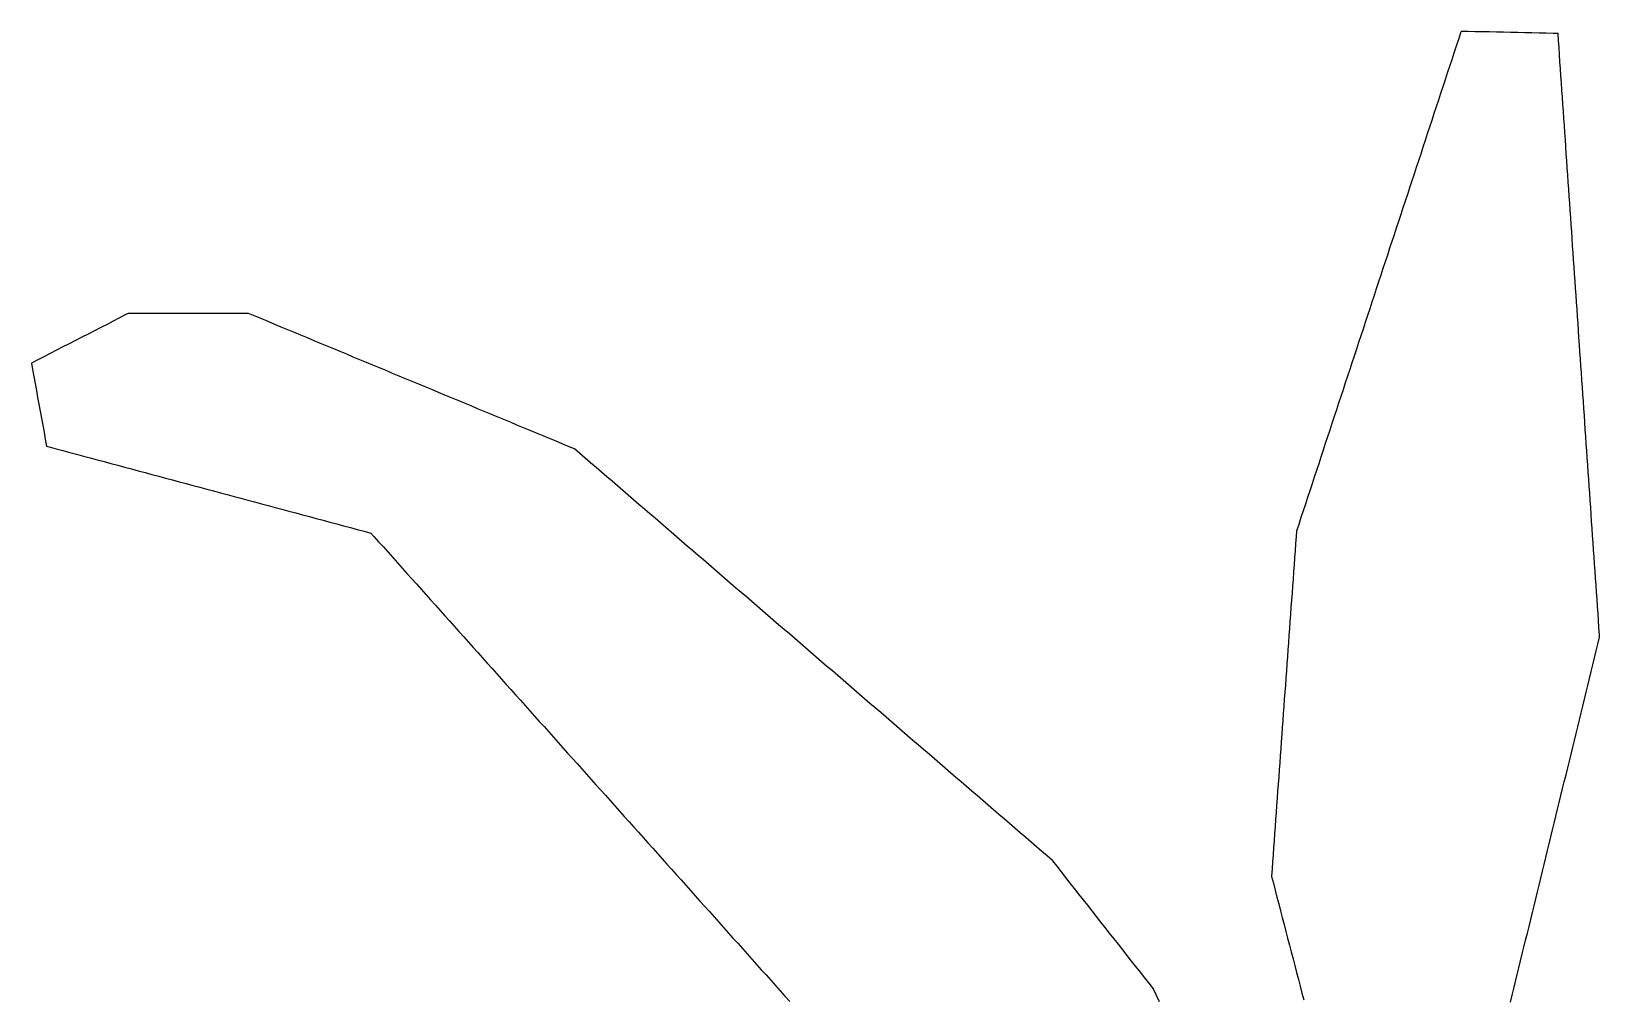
# Model space of a CAD drawing. Header units: millimetres. Extents: x 230 to 3347, y 514 to 5196.
# Drawn here: x 861.8 to 1083.1, y 4534.2 to 4670.3 of the extents above; entities that cross this region are included whole.
import ezdxf

# ---------------------------------------------------------------- set-up
doc = ezdxf.new("R2010")
doc.units = ezdxf.units.MM
doc.layers.add('ALL_ISLANDS', color=7, linetype='Continuous')
doc.layers.add('OUTLINE_ISLAND_01', color=7, linetype='Continuous')

msp = doc.modelspace()

# ---------------------------------------------------------------- linework, layer by layer
at = {"layer": 'ALL_ISLANDS'}
for points in [[(1070.4987, 4533.4171), (1070.736, 4534.3886), (1070.9732, 4535.36), (1071.2105, 4536.3314), (1071.4478, 4537.3029), (1071.685, 4538.2743), (1071.9223, 4539.2458), (1072.1595, 4540.2172), (1072.3968, 4541.1887), (1072.6341, 4542.1601), (1072.8713, 4543.1316), (1073.1086, 4544.103), (1073.3458, 4545.0745), (1073.5831, 4546.0459), (1073.8204, 4547.0174), (1074.0576, 4547.9888), (1074.2949, 4548.9603), (1074.5321, 4549.9317), (1074.7694, 4550.9031), (1075.0066, 4551.8746), (1075.2439, 4552.846), (1075.4812, 4553.8175), (1075.7184, 4554.7889), (1075.9557, 4555.7604), (1076.1929, 4556.7318), (1076.4302, 4557.7033), (1076.6675, 4558.6747), (1076.9047, 4559.6462), (1077.142, 4560.6176), (1077.3792, 4561.5891), (1077.6165, 4562.5605), (1077.8538, 4563.5319), (1078.091, 4564.5034), (1078.3283, 4565.4748), (1078.5655, 4566.4463), (1078.8028, 4567.4177), (1079.0401, 4568.3892), (1079.2773, 4569.3606), (1079.5146, 4570.3321), (1079.7518, 4571.3035), (1079.9891, 4572.275), (1080.2264, 4573.2464), (1080.4636, 4574.2179), (1080.7009, 4575.1893), (1080.9381, 4576.1607), (1081.1754, 4577.1322), (1081.4127, 4578.1036), (1081.6499, 4579.0751), (1081.8872, 4580.0465), (1082.1244, 4581.018), (1082.3617, 4581.9894), (1082.599, 4582.9609), (1082.8362, 4583.9323), (1083.0735, 4584.9038), (1083.0496, 4585.25), (1082.9808, 4586.2477), (1082.912, 4587.2453), (1082.8432, 4588.2429), (1082.7745, 4589.2406), (1082.7057, 4590.2382), (1082.6369, 4591.2358), (1082.5681, 4592.2335), (1082.4993, 4593.2311), (1082.4306, 4594.2287), (1082.3618, 4595.2264), (1082.293, 4596.224), (1082.2242, 4597.2216), (1082.1554, 4598.2193), (1082.0866, 4599.2169), (1082.0179, 4600.2145), (1081.9491, 4601.2121), (1081.8803, 4602.2098), (1081.8115, 4603.2074), (1081.7427, 4604.205), (1081.6739, 4605.2027), (1081.6052, 4606.2003), (1081.5364, 4607.1979), (1081.4676, 4608.1956), (1081.3988, 4609.1932), (1081.33, 4610.1908), (1081.2612, 4611.1885), (1081.1925, 4612.1861), (1081.1237, 4613.1837), (1081.0549, 4614.1814), (1080.9861, 4615.179), (1080.9173, 4616.1766), (1080.8486, 4617.1743), (1080.7798, 4618.1719), (1080.711, 4619.1695), (1080.6422, 4620.1671), (1080.5734, 4621.1648), (1080.5046, 4622.1624), (1080.4359, 4623.16), (1080.3671, 4624.1577), (1080.2983, 4625.1553), (1080.2295, 4626.1529), (1080.1607, 4627.1506), (1080.0919, 4628.1482), (1080.0232, 4629.1458), (1079.9544, 4630.1435), (1079.8856, 4631.1411), (1079.8168, 4632.1387), (1079.748, 4633.1364), (1079.6792, 4634.134), (1079.6105, 4635.1316), (1079.5417, 4636.1293), (1079.4729, 4637.1269), (1079.4041, 4638.1245), (1079.3353, 4639.1222), (1079.2665, 4640.1198), (1079.1978, 4641.1174), (1079.129, 4642.115), (1079.0602, 4643.1127), (1078.9914, 4644.1103), (1078.9226, 4645.1079), (1078.8539, 4646.1056), (1078.7851, 4647.1032), (1078.7163, 4648.1008), (1078.6475, 4649.0985), (1078.5787, 4650.0961), (1078.5099, 4651.0937), (1078.4412, 4652.0914), (1078.3724, 4653.089), (1078.3036, 4654.0866), (1078.2348, 4655.0843), (1078.166, 4656.0819), (1078.0972, 4657.0795), (1078.0285, 4658.0772), (1077.9597, 4659.0748), (1077.8909, 4660.0724), (1077.8221, 4661.07), (1077.7533, 4662.0677), (1077.6845, 4663.0653), (1077.6158, 4664.0629), (1077.547, 4665.0606), (1077.4782, 4666.0582), (1077.4094, 4667.0558), (1077.3406, 4668.0535), (1077.2718, 4669.0511), (1077.2031, 4670.0487), (1076.5172, 4670.0636), (1075.5174, 4670.0852), (1074.5176, 4670.1069), (1073.5179, 4670.1285), (1072.5181, 4670.1502), (1071.5183, 4670.1718), (1070.5186, 4670.1935), (1069.5188, 4670.2151), (1068.5191, 4670.2367), (1067.5193, 4670.2584), (1066.5195, 4670.28), (1065.5198, 4670.3017), (1064.52, 4670.3233), (1063.5202, 4670.345), (1063.4527, 4670.14), (1063.1398, 4669.1902), (1062.8269, 4668.2404), (1062.514, 4667.2907), (1062.2011, 4666.3409), (1061.8881, 4665.3911), (1061.5752, 4664.4413), (1061.2623, 4663.4915), (1060.9494, 4662.5417), (1060.6365, 4661.592), (1060.3236, 4660.6422), (1060.0107, 4659.6924), (1059.6978, 4658.7426), (1059.3848, 4657.7928), (1059.0719, 4656.8431), (1058.759, 4655.8933), (1058.4461, 4654.9435), (1058.1332, 4653.9937), (1057.8203, 4653.0439), (1057.5074, 4652.0941), (1057.1945, 4651.1444), (1056.8816, 4650.1946), (1056.5686, 4649.2448), (1056.2557, 4648.295), (1055.9428, 4647.3452), (1055.6299, 4646.3954), (1055.317, 4645.4457), (1055.0041, 4644.4959), (1054.6912, 4643.5461), (1054.3783, 4642.5963), (1054.0654, 4641.6465), (1053.7524, 4640.6968), (1053.4395, 4639.747), (1053.1266, 4638.7972), (1052.8137, 4637.8474), (1052.5008, 4636.8976), (1052.1879, 4635.9478), (1051.875, 4634.9981), (1051.5621, 4634.0483), (1051.2491, 4633.0985), (1050.9362, 4632.1487), (1050.6233, 4631.1989), (1050.3104, 4630.2491), (1049.9975, 4629.2994), (1049.6846, 4628.3496), (1049.3717, 4627.3998), (1049.0588, 4626.45), (1048.7459, 4625.5002), (1048.4329, 4624.5505), (1048.12, 4623.6007), (1047.8071, 4622.6509), (1047.4942, 4621.7011), (1047.1813, 4620.7513), (1046.8684, 4619.8015), (1046.5555, 4618.8518), (1046.2426, 4617.902), (1045.9297, 4616.9522), (1045.6167, 4616.0024), (1045.3038, 4615.0526), (1044.9909, 4614.1028), (1044.678, 4613.1531), (1044.3651, 4612.2033), (1044.0522, 4611.2535), (1043.7393, 4610.3037), (1043.4264, 4609.3539), (1043.1134, 4608.4042), (1042.8005, 4607.4544), (1042.4876, 4606.5046), (1042.1747, 4605.5548), (1041.8618, 4604.605), (1041.5489, 4603.6552), (1041.236, 4602.7055), (1040.9231, 4601.7557), (1040.6102, 4600.8059), (1040.2972, 4599.8561), (1040.2408, 4599.0781), (1040.1685, 4598.0807), (1040.0962, 4597.0833), (1040.0239, 4596.086), (1039.9515, 4595.0886), (1039.8792, 4594.0912), (1039.8069, 4593.0938), (1039.7346, 4592.0964), (1039.6622, 4591.099), (1039.5899, 4590.1017), (1039.5176, 4589.1043), (1039.4453, 4588.1069), (1039.3729, 4587.1095), (1039.3006, 4586.1121), (1039.2283, 4585.1148), (1039.156, 4584.1174), (1039.0836, 4583.12), (1039.0113, 4582.1226), (1038.939, 4581.1252), (1038.8667, 4580.1279), (1038.7943, 4579.1305), (1038.722, 4578.1331), (1038.6497, 4577.1357), (1038.5774, 4576.1383), (1038.505, 4575.141), (1038.4327, 4574.1436), (1038.3604, 4573.1462), (1038.2881, 4572.1488), (1038.2157, 4571.1514), (1038.1434, 4570.154), (1038.0711, 4569.1567), (1037.9988, 4568.1593), (1037.9264, 4567.1619), (1037.8541, 4566.1645), (1037.7818, 4565.1671), (1037.7095, 4564.1698), (1037.6371, 4563.1724), (1037.5648, 4562.175), (1037.4925, 4561.1776), (1037.4202, 4560.1802), (1037.3478, 4559.1829), (1037.2755, 4558.1855), (1037.2032, 4557.1881), (1037.1309, 4556.1907), (1037.0585, 4555.1933), (1036.9862, 4554.1959), (1036.9139, 4553.1986), (1036.8416, 4552.2012), (1036.7692, 4551.2038), (1036.7839, 4551.1474), (1037.0356, 4550.1796), (1037.2873, 4549.2117), (1037.5389, 4548.2439), (1037.7906, 4547.2761), (1038.0423, 4546.3083), (1038.294, 4545.3405), (1038.5456, 4544.3727), (1038.7973, 4543.4049), (1039.049, 4542.4371), (1039.3006, 4541.4692), (1039.5523, 4540.5014), (1039.804, 4539.5336), (1040.0557, 4538.5658), (1040.3073, 4537.598), (1040.559, 4536.6302), (1040.8107, 4535.6624), (1041.0624, 4534.6946), (1041.314, 4533.7267)], [(1020.95, 4533.4427), (1020.5416, 4534.3555), (1020.1331, 4535.2683), (1020.1155, 4535.2906), (1019.4971, 4536.0764), (1018.8786, 4536.8623), (1018.2602, 4537.6481), (1017.6418, 4538.4339), (1017.0233, 4539.2198), (1016.4049, 4540.0056), (1015.7865, 4540.7914), (1015.168, 4541.5773), (1014.5496, 4542.3631), (1013.9312, 4543.1489), (1013.3127, 4543.9348), (1012.6943, 4544.7206), (1012.0758, 4545.5064), (1011.4574, 4546.2923), (1010.839, 4547.0781), (1010.2205, 4547.8639), (1009.6021, 4548.6498), (1008.9837, 4549.4356), (1008.3652, 4550.2214), (1007.7468, 4551.0073), (1007.1283, 4551.7931), (1006.5099, 4552.5789), (1005.8915, 4553.3648), (1005.8695, 4553.3837), (1005.1116, 4554.0361), (1004.3537, 4554.6885), (1003.5958, 4555.3409), (1002.838, 4555.9933), (1002.0801, 4556.6457), (1001.3222, 4557.2981), (1000.5643, 4557.9505), (999.8064, 4558.6029), (999.0486, 4559.2553), (998.2907, 4559.9076), (997.5328, 4560.56), (996.7749, 4561.2124), (996.017, 4561.8648), (995.2592, 4562.5172), (994.5013, 4563.1696), (993.7434, 4563.822), (992.9855, 4564.4744), (992.2276, 4565.1268), (991.4698, 4565.7792), (990.7119, 4566.4316), (989.954, 4567.084), (989.1961, 4567.7364), (988.4382, 4568.3888), (987.6804, 4569.0412), (986.9225, 4569.6936), (986.1646, 4570.3459), (985.4067, 4570.9983), (984.6488, 4571.6507), (983.891, 4572.3031), (983.1331, 4572.9555), (982.3752, 4573.6079), (981.6173, 4574.2603), (980.8594, 4574.9127), (980.1016, 4575.5651), (979.3437, 4576.2175), (978.5858, 4576.8699), (977.8279, 4577.5223), (977.07, 4578.1747), (976.3122, 4578.8271), (975.5543, 4579.4795), (974.7964, 4580.1319), (974.0385, 4580.7842), (973.2806, 4581.4366), (972.5228, 4582.089), (971.7649, 4582.7414), (971.007, 4583.3938), (970.2491, 4584.0462), (969.4912, 4584.6986), (968.7334, 4585.351), (967.9755, 4586.0034), (967.2176, 4586.6558), (966.4597, 4587.3082), (965.7018, 4587.9606), (964.944, 4588.613), (964.1861, 4589.2654), (963.4282, 4589.9178), (962.6703, 4590.5702), (961.9124, 4591.2225), (961.1546, 4591.8749), (960.3967, 4592.5273), (959.6388, 4593.1797), (958.8809, 4593.8321), (958.123, 4594.4845), (957.3652, 4595.1369), (956.6073, 4595.7893), (955.8494, 4596.4417), (955.0915, 4597.0941), (954.3336, 4597.7465), (953.5758, 4598.3989), (952.8179, 4599.0513), (952.06, 4599.7037), (951.3021, 4600.3561), (950.5442, 4601.0085), (949.7864, 4601.6608), (949.0285, 4602.3132), (948.2706, 4602.9656), (947.5127, 4603.618), (946.7548, 4604.2704), (945.997, 4604.9228), (945.2391, 4605.5752), (944.4812, 4606.2276), (943.7233, 4606.88), (942.9654, 4607.5324), (942.2075, 4608.1848), (941.4497, 4608.8372), (940.6918, 4609.4896), (939.9339, 4610.142), (939.176, 4610.7944), (938.4181, 4611.4468), (937.6732, 4611.7562), (936.7497, 4612.1398), (935.8262, 4612.5233), (934.9026, 4612.9069), (933.9791, 4613.2905), (933.0556, 4613.6741), (932.1321, 4614.0577), (931.2086, 4614.4412), (930.2851, 4614.8248), (929.3616, 4615.2084), (928.4381, 4615.592), (927.5146, 4615.9755), (926.5911, 4616.3591), (925.6676, 4616.7427), (924.7441, 4617.1263), (923.8205, 4617.5099), (922.897, 4617.8934), (921.9735, 4618.277), (921.05, 4618.6606), (920.1265, 4619.0442), (919.203, 4619.4277), (918.2795, 4619.8113), (917.356, 4620.1949), (916.4325, 4620.5785), (915.509, 4620.9621), (914.5855, 4621.3456), (913.6619, 4621.7292), (912.7384, 4622.1128), (911.8149, 4622.4964), (910.8914, 4622.8799), (909.9679, 4623.2635), (909.0444, 4623.6471), (908.1209, 4624.0307), (907.1974, 4624.4143), (906.2739, 4624.7978), (905.3504, 4625.1814), (904.4269, 4625.565), (903.5034, 4625.9486), (902.5798, 4626.3321), (901.6563, 4626.7157), (900.7328, 4627.0993), (899.8093, 4627.4829), (898.8858, 4627.8665), (897.9623, 4628.25), (897.0388, 4628.6336), (896.1153, 4629.0172), (895.1918, 4629.4008), (894.2683, 4629.7843), (893.3448, 4630.1679), (892.4213, 4630.5515), (891.4267, 4630.5516), (890.4267, 4630.5517), (889.4267, 4630.5519), (888.4267, 4630.552), (887.4267, 4630.5521), (886.4267, 4630.5522), (885.4267, 4630.5523), (884.4267, 4630.5524), (883.4267, 4630.5526), (882.4267, 4630.5527), (881.4267, 4630.5528), (880.4267, 4630.5529), (879.4267, 4630.553), (878.4267, 4630.5532), (877.4267, 4630.5533), (876.4267, 4630.5534), (875.4267, 4630.5535), (875.1128, 4630.3924), (874.2231, 4629.9359), (873.3334, 4629.4794), (872.4437, 4629.0229), (871.5539, 4628.5663), (870.6642, 4628.1098), (869.7745, 4627.6533), (868.8848, 4627.1968), (867.9951, 4626.7402), (867.1054, 4626.2837), (866.2157, 4625.8272), (865.326, 4625.3707), (864.4363, 4624.9141), (863.5466, 4624.4576), (862.6568, 4624.0011), (861.7671, 4623.5446), (861.9298, 4622.6596), (862.1106, 4621.676), (862.2914, 4620.6925), (862.4722, 4619.709), (862.653, 4618.7255), (862.8338, 4617.742), (863.0146, 4616.7584), (863.1954, 4615.7749), (863.3762, 4614.7914), (863.557, 4613.8079), (863.7378, 4612.8244), (863.9186, 4611.8408), (864.2916, 4611.7409), (865.2576, 4611.4821), (866.2235, 4611.2233), (867.1894, 4610.9644), (868.1553, 4610.7056), (869.1213, 4610.4468), (870.0872, 4610.188), (871.0531, 4609.9292), (872.0191, 4609.6704), (872.985, 4609.4115), (873.9509, 4609.1527), (874.9168, 4608.8939), (875.8828, 4608.6351), (876.8487, 4608.3763), (877.8146, 4608.1175), (878.7805, 4607.8587), (879.7465, 4607.5998), (880.7124, 4607.341), (881.6783, 4607.0822), (882.6442, 4606.8234), (883.6102, 4606.5646), (884.5761, 4606.3058), (885.542, 4606.0469), (886.508, 4605.7881), (887.4739, 4605.5293), (888.4398, 4605.2705), (889.4057, 4605.0117), (890.3717, 4604.7529), (891.3376, 4604.4941), (892.3035, 4604.2352), (893.2694, 4603.9764), (894.2354, 4603.7176), (895.2013, 4603.4588), (896.1672, 4603.2), (897.1332, 4602.9412), (898.0991, 4602.6823), (899.065, 4602.4235), (900.0309, 4602.1647), (900.9969, 4601.9059), (901.9628, 4601.6471), (902.9287, 4601.3883), (903.8946, 4601.1295), (904.8606, 4600.8706), (905.8265, 4600.6118), (906.7924, 4600.353), (907.7583, 4600.0942), (908.7243, 4599.8354), (909.6902, 4599.5766), (910.1065, 4599.1111), (910.7732, 4598.3658), (911.4399, 4597.6205), (912.1067, 4596.8752), (912.7734, 4596.1299), (913.4401, 4595.3845), (914.1068, 4594.6392), (914.7735, 4593.8939), (915.4402, 4593.1486), (916.1069, 4592.4033), (916.7736, 4591.658), (917.4403, 4590.9126), (918.107, 4590.1673), (918.7737, 4589.422), (919.4404, 4588.6767), (920.1071, 4587.9314), (920.7739, 4587.186), (921.4406, 4586.4407), (922.1073, 4585.6954), (922.774, 4584.9501), (923.4407, 4584.2048), (924.1074, 4583.4594), (924.7741, 4582.7141), (925.4408, 4581.9688), (926.1075, 4581.2235), (926.7742, 4580.4782), (927.4409, 4579.7328), (928.1076, 4578.9875), (928.7743, 4578.2422), (929.441, 4577.4969), (930.1078, 4576.7516), (930.7745, 4576.0062), (931.4412, 4575.2609), (932.1079, 4574.5156), (932.7746, 4573.7703), (933.4413, 4573.025), (934.108, 4572.2796), (934.7747, 4571.5343), (935.4414, 4570.789), (936.1081, 4570.0437), (936.7748, 4569.2984), (937.4415, 4568.553), (938.1082, 4567.8077), (938.775, 4567.0624), (939.4417, 4566.3171), (940.1084, 4565.5718), (940.7751, 4564.8264), (941.4418, 4564.0811), (942.1085, 4563.3358), (942.7752, 4562.5905), (943.4419, 4561.8452), (944.1086, 4561.0999), (944.7753, 4560.3545), (945.442, 4559.6092), (946.1087, 4558.8639), (946.7754, 4558.1186), (947.4422, 4557.3733), (948.1089, 4556.6279), (948.7756, 4555.8826), (949.4423, 4555.1373), (950.109, 4554.392), (950.7757, 4553.6467), (951.4424, 4552.9013), (952.1091, 4552.156), (952.7758, 4551.4107), (953.4425, 4550.6654), (954.1092, 4549.9201), (954.7759, 4549.1747), (955.4426, 4548.4294), (956.1093, 4547.6841), (956.7761, 4546.9388), (957.4428, 4546.1935), (958.1095, 4545.4481), (958.7762, 4544.7028), (959.4429, 4543.9575), (960.1096, 4543.2122), (960.7763, 4542.4669), (961.443, 4541.7215), (962.1097, 4540.9762), (962.7764, 4540.2309), (963.4431, 4539.4856), (964.1098, 4538.7403), (964.7765, 4537.9949), (965.4433, 4537.2496), (966.11, 4536.5043), (966.7767, 4535.759), (967.4434, 4535.0137), (968.1101, 4534.2683), (968.7768, 4533.523)]]:
    msp.add_lwpolyline(points, dxfattribs=at)
at = {"layer": 'OUTLINE_ISLAND_01'}
for points in [[(1070.4987, 4533.4171), (1070.736, 4534.3886), (1070.9732, 4535.36), (1071.2105, 4536.3314), (1071.4478, 4537.3029), (1071.685, 4538.2743), (1071.9223, 4539.2458), (1072.1595, 4540.2172), (1072.3968, 4541.1887), (1072.6341, 4542.1601), (1072.8713, 4543.1316), (1073.1086, 4544.103), (1073.3458, 4545.0745), (1073.5831, 4546.0459), (1073.8204, 4547.0174), (1074.0576, 4547.9888), (1074.2949, 4548.9603), (1074.5321, 4549.9317), (1074.7694, 4550.9031), (1075.0066, 4551.8746), (1075.2439, 4552.846), (1075.4812, 4553.8175), (1075.7184, 4554.7889), (1075.9557, 4555.7604), (1076.1929, 4556.7318), (1076.4302, 4557.7033), (1076.6675, 4558.6747), (1076.9047, 4559.6462), (1077.142, 4560.6176), (1077.3792, 4561.5891), (1077.6165, 4562.5605), (1077.8538, 4563.5319), (1078.091, 4564.5034), (1078.3283, 4565.4748), (1078.5655, 4566.4463), (1078.8028, 4567.4177), (1079.0401, 4568.3892), (1079.2773, 4569.3606), (1079.5146, 4570.3321), (1079.7518, 4571.3035), (1079.9891, 4572.275), (1080.2264, 4573.2464), (1080.4636, 4574.2179), (1080.7009, 4575.1893), (1080.9381, 4576.1607), (1081.1754, 4577.1322), (1081.4127, 4578.1036), (1081.6499, 4579.0751), (1081.8872, 4580.0465), (1082.1244, 4581.018), (1082.3617, 4581.9894), (1082.599, 4582.9609), (1082.8362, 4583.9323), (1083.0735, 4584.9038), (1083.0496, 4585.25), (1082.9808, 4586.2477), (1082.912, 4587.2453), (1082.8432, 4588.2429), (1082.7745, 4589.2406), (1082.7057, 4590.2382), (1082.6369, 4591.2358), (1082.5681, 4592.2335), (1082.4993, 4593.2311), (1082.4306, 4594.2287), (1082.3618, 4595.2264), (1082.293, 4596.224), (1082.2242, 4597.2216), (1082.1554, 4598.2193), (1082.0866, 4599.2169), (1082.0179, 4600.2145), (1081.9491, 4601.2121), (1081.8803, 4602.2098), (1081.8115, 4603.2074), (1081.7427, 4604.205), (1081.6739, 4605.2027), (1081.6052, 4606.2003), (1081.5364, 4607.1979), (1081.4676, 4608.1956), (1081.3988, 4609.1932), (1081.33, 4610.1908), (1081.2612, 4611.1885), (1081.1925, 4612.1861), (1081.1237, 4613.1837), (1081.0549, 4614.1814), (1080.9861, 4615.179), (1080.9173, 4616.1766), (1080.8486, 4617.1743), (1080.7798, 4618.1719), (1080.711, 4619.1695), (1080.6422, 4620.1671), (1080.5734, 4621.1648), (1080.5046, 4622.1624), (1080.4359, 4623.16), (1080.3671, 4624.1577), (1080.2983, 4625.1553), (1080.2295, 4626.1529), (1080.1607, 4627.1506), (1080.0919, 4628.1482), (1080.0232, 4629.1458), (1079.9544, 4630.1435), (1079.8856, 4631.1411), (1079.8168, 4632.1387), (1079.748, 4633.1364), (1079.6792, 4634.134), (1079.6105, 4635.1316), (1079.5417, 4636.1293), (1079.4729, 4637.1269), (1079.4041, 4638.1245), (1079.3353, 4639.1222), (1079.2665, 4640.1198), (1079.1978, 4641.1174), (1079.129, 4642.115), (1079.0602, 4643.1127), (1078.9914, 4644.1103), (1078.9226, 4645.1079), (1078.8539, 4646.1056), (1078.7851, 4647.1032), (1078.7163, 4648.1008), (1078.6475, 4649.0985), (1078.5787, 4650.0961), (1078.5099, 4651.0937), (1078.4412, 4652.0914), (1078.3724, 4653.089), (1078.3036, 4654.0866), (1078.2348, 4655.0843), (1078.166, 4656.0819), (1078.0972, 4657.0795), (1078.0285, 4658.0772), (1077.9597, 4659.0748), (1077.8909, 4660.0724), (1077.8221, 4661.07), (1077.7533, 4662.0677), (1077.6845, 4663.0653), (1077.6158, 4664.0629), (1077.547, 4665.0606), (1077.4782, 4666.0582), (1077.4094, 4667.0558), (1077.3406, 4668.0535), (1077.2718, 4669.0511), (1077.2031, 4670.0487), (1076.5172, 4670.0636), (1075.5174, 4670.0852), (1074.5176, 4670.1069), (1073.5179, 4670.1285), (1072.5181, 4670.1502), (1071.5183, 4670.1718), (1070.5186, 4670.1935), (1069.5188, 4670.2151), (1068.5191, 4670.2367), (1067.5193, 4670.2584), (1066.5195, 4670.28), (1065.5198, 4670.3017), (1064.52, 4670.3233), (1063.5202, 4670.345), (1063.4527, 4670.14), (1063.1398, 4669.1902), (1062.8269, 4668.2404), (1062.514, 4667.2907), (1062.2011, 4666.3409), (1061.8881, 4665.3911), (1061.5752, 4664.4413), (1061.2623, 4663.4915), (1060.9494, 4662.5417), (1060.6365, 4661.592), (1060.3236, 4660.6422), (1060.0107, 4659.6924), (1059.6978, 4658.7426), (1059.3848, 4657.7928), (1059.0719, 4656.8431), (1058.759, 4655.8933), (1058.4461, 4654.9435), (1058.1332, 4653.9937), (1057.8203, 4653.0439), (1057.5074, 4652.0941), (1057.1945, 4651.1444), (1056.8816, 4650.1946), (1056.5686, 4649.2448), (1056.2557, 4648.295), (1055.9428, 4647.3452), (1055.6299, 4646.3954), (1055.317, 4645.4457), (1055.0041, 4644.4959), (1054.6912, 4643.5461), (1054.3783, 4642.5963), (1054.0654, 4641.6465), (1053.7524, 4640.6968), (1053.4395, 4639.747), (1053.1266, 4638.7972), (1052.8137, 4637.8474), (1052.5008, 4636.8976), (1052.1879, 4635.9478), (1051.875, 4634.9981), (1051.5621, 4634.0483), (1051.2491, 4633.0985), (1050.9362, 4632.1487), (1050.6233, 4631.1989), (1050.3104, 4630.2491), (1049.9975, 4629.2994), (1049.6846, 4628.3496), (1049.3717, 4627.3998), (1049.0588, 4626.45), (1048.7459, 4625.5002), (1048.4329, 4624.5505), (1048.12, 4623.6007), (1047.8071, 4622.6509), (1047.4942, 4621.7011), (1047.1813, 4620.7513), (1046.8684, 4619.8015), (1046.5555, 4618.8518), (1046.2426, 4617.902), (1045.9297, 4616.9522), (1045.6167, 4616.0024), (1045.3038, 4615.0526), (1044.9909, 4614.1028), (1044.678, 4613.1531), (1044.3651, 4612.2033), (1044.0522, 4611.2535), (1043.7393, 4610.3037), (1043.4264, 4609.3539), (1043.1134, 4608.4042), (1042.8005, 4607.4544), (1042.4876, 4606.5046), (1042.1747, 4605.5548), (1041.8618, 4604.605), (1041.5489, 4603.6552), (1041.236, 4602.7055), (1040.9231, 4601.7557), (1040.6102, 4600.8059), (1040.2972, 4599.8561), (1040.2408, 4599.0781), (1040.1685, 4598.0807), (1040.0962, 4597.0833), (1040.0239, 4596.086), (1039.9515, 4595.0886), (1039.8792, 4594.0912), (1039.8069, 4593.0938), (1039.7346, 4592.0964), (1039.6622, 4591.099), (1039.5899, 4590.1017), (1039.5176, 4589.1043), (1039.4453, 4588.1069), (1039.3729, 4587.1095), (1039.3006, 4586.1121), (1039.2283, 4585.1148), (1039.156, 4584.1174), (1039.0836, 4583.12), (1039.0113, 4582.1226), (1038.939, 4581.1252), (1038.8667, 4580.1279), (1038.7943, 4579.1305), (1038.722, 4578.1331), (1038.6497, 4577.1357), (1038.5774, 4576.1383), (1038.505, 4575.141), (1038.4327, 4574.1436), (1038.3604, 4573.1462), (1038.2881, 4572.1488), (1038.2157, 4571.1514), (1038.1434, 4570.154), (1038.0711, 4569.1567), (1037.9988, 4568.1593), (1037.9264, 4567.1619), (1037.8541, 4566.1645), (1037.7818, 4565.1671), (1037.7095, 4564.1698), (1037.6371, 4563.1724), (1037.5648, 4562.175), (1037.4925, 4561.1776), (1037.4202, 4560.1802), (1037.3478, 4559.1829), (1037.2755, 4558.1855), (1037.2032, 4557.1881), (1037.1309, 4556.1907), (1037.0585, 4555.1933), (1036.9862, 4554.1959), (1036.9139, 4553.1986), (1036.8416, 4552.2012), (1036.7692, 4551.2038), (1036.7839, 4551.1474), (1037.0356, 4550.1796), (1037.2873, 4549.2117), (1037.5389, 4548.2439), (1037.7906, 4547.2761), (1038.0423, 4546.3083), (1038.294, 4545.3405), (1038.5456, 4544.3727), (1038.7973, 4543.4049), (1039.049, 4542.4371), (1039.3006, 4541.4692), (1039.5523, 4540.5014), (1039.804, 4539.5336), (1040.0557, 4538.5658), (1040.3073, 4537.598), (1040.559, 4536.6302), (1040.8107, 4535.6624), (1041.0624, 4534.6946), (1041.314, 4533.7267)], [(1020.95, 4533.4427), (1020.5416, 4534.3555), (1020.1331, 4535.2683), (1020.1155, 4535.2906), (1019.4971, 4536.0764), (1018.8786, 4536.8623), (1018.2602, 4537.6481), (1017.6418, 4538.4339), (1017.0233, 4539.2198), (1016.4049, 4540.0056), (1015.7865, 4540.7914), (1015.168, 4541.5773), (1014.5496, 4542.3631), (1013.9312, 4543.1489), (1013.3127, 4543.9348), (1012.6943, 4544.7206), (1012.0758, 4545.5064), (1011.4574, 4546.2923), (1010.839, 4547.0781), (1010.2205, 4547.8639), (1009.6021, 4548.6498), (1008.9837, 4549.4356), (1008.3652, 4550.2214), (1007.7468, 4551.0073), (1007.1283, 4551.7931), (1006.5099, 4552.5789), (1005.8915, 4553.3648), (1005.8695, 4553.3837), (1005.1116, 4554.0361), (1004.3537, 4554.6885), (1003.5958, 4555.3409), (1002.838, 4555.9933), (1002.0801, 4556.6457), (1001.3222, 4557.2981), (1000.5643, 4557.9505), (999.8064, 4558.6029), (999.0486, 4559.2553), (998.2907, 4559.9076), (997.5328, 4560.56), (996.7749, 4561.2124), (996.017, 4561.8648), (995.2592, 4562.5172), (994.5013, 4563.1696), (993.7434, 4563.822), (992.9855, 4564.4744), (992.2276, 4565.1268), (991.4698, 4565.7792), (990.7119, 4566.4316), (989.954, 4567.084), (989.1961, 4567.7364), (988.4382, 4568.3888), (987.6804, 4569.0412), (986.9225, 4569.6936), (986.1646, 4570.3459), (985.4067, 4570.9983), (984.6488, 4571.6507), (983.891, 4572.3031), (983.1331, 4572.9555), (982.3752, 4573.6079), (981.6173, 4574.2603), (980.8594, 4574.9127), (980.1016, 4575.5651), (979.3437, 4576.2175), (978.5858, 4576.8699), (977.8279, 4577.5223), (977.07, 4578.1747), (976.3122, 4578.8271), (975.5543, 4579.4795), (974.7964, 4580.1319), (974.0385, 4580.7842), (973.2806, 4581.4366), (972.5228, 4582.089), (971.7649, 4582.7414), (971.007, 4583.3938), (970.2491, 4584.0462), (969.4912, 4584.6986), (968.7334, 4585.351), (967.9755, 4586.0034), (967.2176, 4586.6558), (966.4597, 4587.3082), (965.7018, 4587.9606), (964.944, 4588.613), (964.1861, 4589.2654), (963.4282, 4589.9178), (962.6703, 4590.5702), (961.9124, 4591.2225), (961.1546, 4591.8749), (960.3967, 4592.5273), (959.6388, 4593.1797), (958.8809, 4593.8321), (958.123, 4594.4845), (957.3652, 4595.1369), (956.6073, 4595.7893), (955.8494, 4596.4417), (955.0915, 4597.0941), (954.3336, 4597.7465), (953.5758, 4598.3989), (952.8179, 4599.0513), (952.06, 4599.7037), (951.3021, 4600.3561), (950.5442, 4601.0085), (949.7864, 4601.6608), (949.0285, 4602.3132), (948.2706, 4602.9656), (947.5127, 4603.618), (946.7548, 4604.2704), (945.997, 4604.9228), (945.2391, 4605.5752), (944.4812, 4606.2276), (943.7233, 4606.88), (942.9654, 4607.5324), (942.2075, 4608.1848), (941.4497, 4608.8372), (940.6918, 4609.4896), (939.9339, 4610.142), (939.176, 4610.7944), (938.4181, 4611.4468), (937.6732, 4611.7562), (936.7497, 4612.1398), (935.8262, 4612.5233), (934.9026, 4612.9069), (933.9791, 4613.2905), (933.0556, 4613.6741), (932.1321, 4614.0577), (931.2086, 4614.4412), (930.2851, 4614.8248), (929.3616, 4615.2084), (928.4381, 4615.592), (927.5146, 4615.9755), (926.5911, 4616.3591), (925.6676, 4616.7427), (924.7441, 4617.1263), (923.8205, 4617.5099), (922.897, 4617.8934), (921.9735, 4618.277), (921.05, 4618.6606), (920.1265, 4619.0442), (919.203, 4619.4277), (918.2795, 4619.8113), (917.356, 4620.1949), (916.4325, 4620.5785), (915.509, 4620.9621), (914.5855, 4621.3456), (913.6619, 4621.7292), (912.7384, 4622.1128), (911.8149, 4622.4964), (910.8914, 4622.8799), (909.9679, 4623.2635), (909.0444, 4623.6471), (908.1209, 4624.0307), (907.1974, 4624.4143), (906.2739, 4624.7978), (905.3504, 4625.1814), (904.4269, 4625.565), (903.5034, 4625.9486), (902.5798, 4626.3321), (901.6563, 4626.7157), (900.7328, 4627.0993), (899.8093, 4627.4829), (898.8858, 4627.8665), (897.9623, 4628.25), (897.0388, 4628.6336), (896.1153, 4629.0172), (895.1918, 4629.4008), (894.2683, 4629.7843), (893.3448, 4630.1679), (892.4213, 4630.5515), (891.4267, 4630.5516), (890.4267, 4630.5517), (889.4267, 4630.5519), (888.4267, 4630.552), (887.4267, 4630.5521), (886.4267, 4630.5522), (885.4267, 4630.5523), (884.4267, 4630.5524), (883.4267, 4630.5526), (882.4267, 4630.5527), (881.4267, 4630.5528), (880.4267, 4630.5529), (879.4267, 4630.553), (878.4267, 4630.5532), (877.4267, 4630.5533), (876.4267, 4630.5534), (875.4267, 4630.5535), (875.1128, 4630.3924), (874.2231, 4629.9359), (873.3334, 4629.4794), (872.4437, 4629.0229), (871.5539, 4628.5663), (870.6642, 4628.1098), (869.7745, 4627.6533), (868.8848, 4627.1968), (867.9951, 4626.7402), (867.1054, 4626.2837), (866.2157, 4625.8272), (865.326, 4625.3707), (864.4363, 4624.9141), (863.5466, 4624.4576), (862.6568, 4624.0011), (861.7671, 4623.5446), (861.9298, 4622.6596), (862.1106, 4621.676), (862.2914, 4620.6925), (862.4722, 4619.709), (862.653, 4618.7255), (862.8338, 4617.742), (863.0146, 4616.7584), (863.1954, 4615.7749), (863.3762, 4614.7914), (863.557, 4613.8079), (863.7378, 4612.8244), (863.9186, 4611.8408), (864.2916, 4611.7409), (865.2576, 4611.4821), (866.2235, 4611.2233), (867.1894, 4610.9644), (868.1553, 4610.7056), (869.1213, 4610.4468), (870.0872, 4610.188), (871.0531, 4609.9292), (872.0191, 4609.6704), (872.985, 4609.4115), (873.9509, 4609.1527), (874.9168, 4608.8939), (875.8828, 4608.6351), (876.8487, 4608.3763), (877.8146, 4608.1175), (878.7805, 4607.8587), (879.7465, 4607.5998), (880.7124, 4607.341), (881.6783, 4607.0822), (882.6442, 4606.8234), (883.6102, 4606.5646), (884.5761, 4606.3058), (885.542, 4606.0469), (886.508, 4605.7881), (887.4739, 4605.5293), (888.4398, 4605.2705), (889.4057, 4605.0117), (890.3717, 4604.7529), (891.3376, 4604.4941), (892.3035, 4604.2352), (893.2694, 4603.9764), (894.2354, 4603.7176), (895.2013, 4603.4588), (896.1672, 4603.2), (897.1332, 4602.9412), (898.0991, 4602.6823), (899.065, 4602.4235), (900.0309, 4602.1647), (900.9969, 4601.9059), (901.9628, 4601.6471), (902.9287, 4601.3883), (903.8946, 4601.1295), (904.8606, 4600.8706), (905.8265, 4600.6118), (906.7924, 4600.353), (907.7583, 4600.0942), (908.7243, 4599.8354), (909.6902, 4599.5766), (910.1065, 4599.1111), (910.7732, 4598.3658), (911.4399, 4597.6205), (912.1067, 4596.8752), (912.7734, 4596.1299), (913.4401, 4595.3845), (914.1068, 4594.6392), (914.7735, 4593.8939), (915.4402, 4593.1486), (916.1069, 4592.4033), (916.7736, 4591.658), (917.4403, 4590.9126), (918.107, 4590.1673), (918.7737, 4589.422), (919.4404, 4588.6767), (920.1071, 4587.9314), (920.7739, 4587.186), (921.4406, 4586.4407), (922.1073, 4585.6954), (922.774, 4584.9501), (923.4407, 4584.2048), (924.1074, 4583.4594), (924.7741, 4582.7141), (925.4408, 4581.9688), (926.1075, 4581.2235), (926.7742, 4580.4782), (927.4409, 4579.7328), (928.1076, 4578.9875), (928.7743, 4578.2422), (929.441, 4577.4969), (930.1078, 4576.7516), (930.7745, 4576.0062), (931.4412, 4575.2609), (932.1079, 4574.5156), (932.7746, 4573.7703), (933.4413, 4573.025), (934.108, 4572.2796), (934.7747, 4571.5343), (935.4414, 4570.789), (936.1081, 4570.0437), (936.7748, 4569.2984), (937.4415, 4568.553), (938.1082, 4567.8077), (938.775, 4567.0624), (939.4417, 4566.3171), (940.1084, 4565.5718), (940.7751, 4564.8264), (941.4418, 4564.0811), (942.1085, 4563.3358), (942.7752, 4562.5905), (943.4419, 4561.8452), (944.1086, 4561.0999), (944.7753, 4560.3545), (945.442, 4559.6092), (946.1087, 4558.8639), (946.7754, 4558.1186), (947.4422, 4557.3733), (948.1089, 4556.6279), (948.7756, 4555.8826), (949.4423, 4555.1373), (950.109, 4554.392), (950.7757, 4553.6467), (951.4424, 4552.9013), (952.1091, 4552.156), (952.7758, 4551.4107), (953.4425, 4550.6654), (954.1092, 4549.9201), (954.7759, 4549.1747), (955.4426, 4548.4294), (956.1093, 4547.6841), (956.7761, 4546.9388), (957.4428, 4546.1935), (958.1095, 4545.4481), (958.7762, 4544.7028), (959.4429, 4543.9575), (960.1096, 4543.2122), (960.7763, 4542.4669), (961.443, 4541.7215), (962.1097, 4540.9762), (962.7764, 4540.2309), (963.4431, 4539.4856), (964.1098, 4538.7403), (964.7765, 4537.9949), (965.4433, 4537.2496), (966.11, 4536.5043), (966.7767, 4535.759), (967.4434, 4535.0137), (968.1101, 4534.2683), (968.7768, 4533.523)]]:
    msp.add_lwpolyline(points, dxfattribs=at)

doc.saveas('drawing.dxf')
